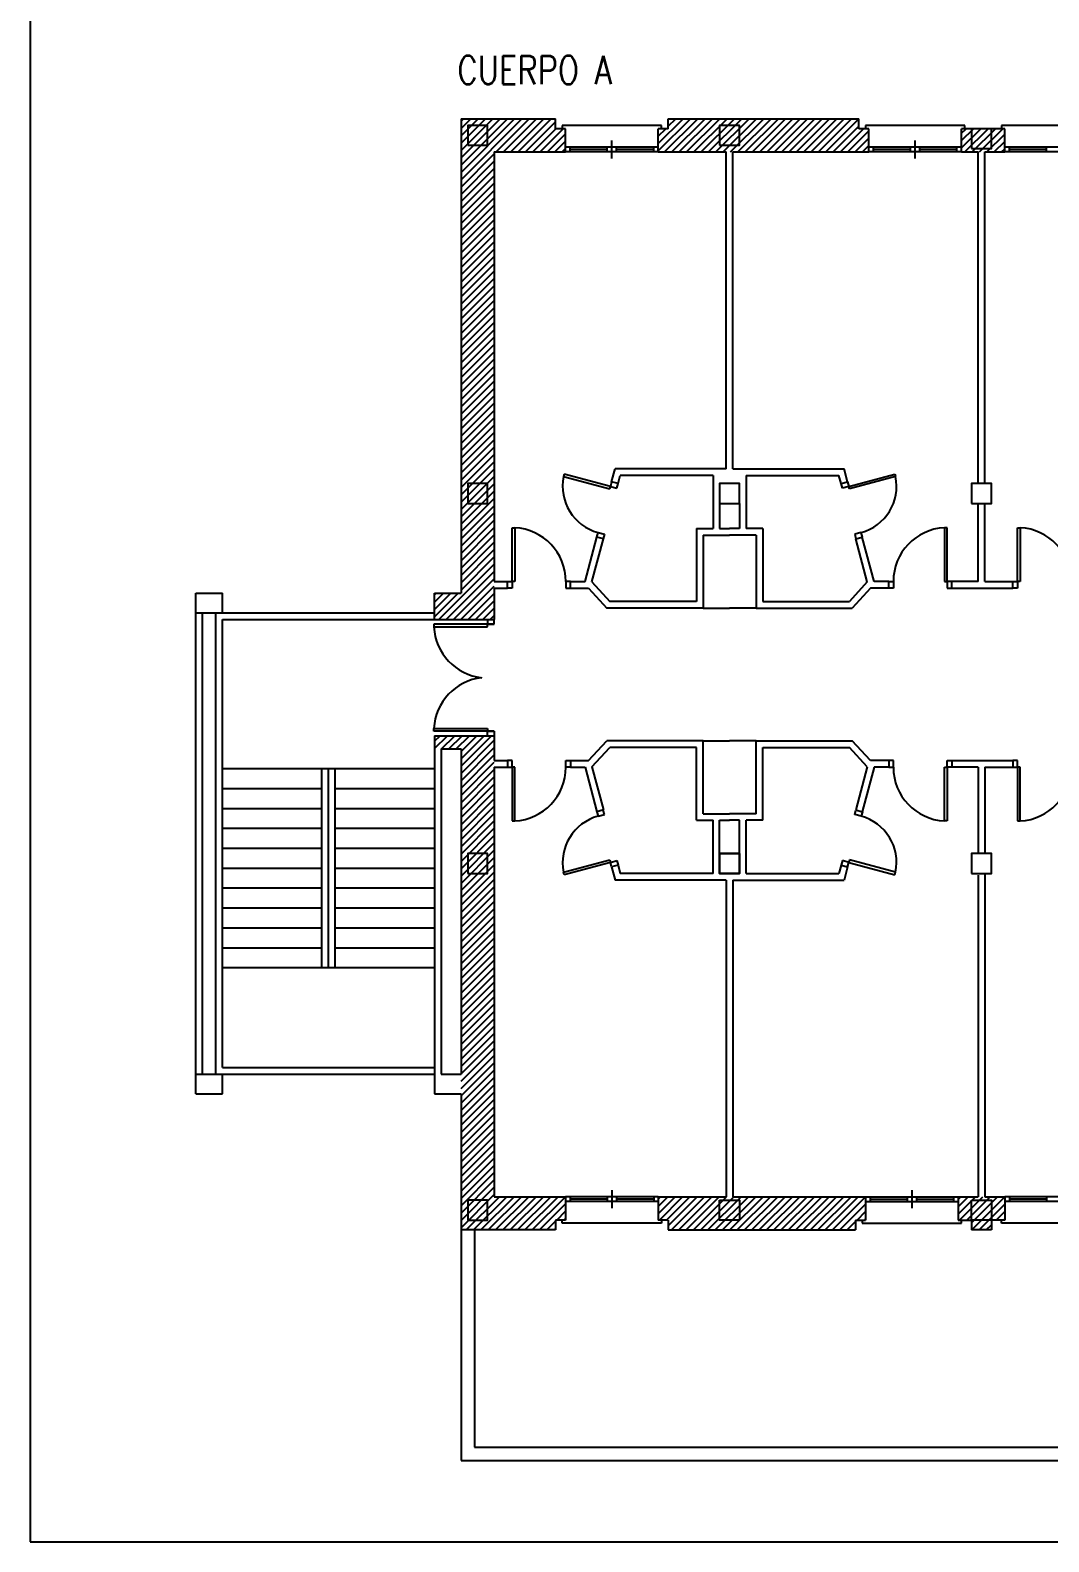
# Model space of a CAD drawing. Extents: x 0 to 420, y 0 to 297.
# Drawn here: x 0 to 61.5, y 0 to 91.1 of the extents above; entities that cross this region are included whole.
import ezdxf

# ---------------------------------------------------------------- set-up
doc = ezdxf.new("R2010")
doc.units = 0
doc.header["$LTSCALE"] = 0.8
doc.header["$MEASUREMENT"] = 0
doc.layers.get('0').update_dxf_attribs({"linetype": 'CONTINUOUS'})
doc.layers.add('PLANTA-EDIFICIO', color=7, linetype='CONTINUOUS')
doc.layers.add('USO-EDIFICIO', color=7, linetype='CONTINUOUS')
doc.styles.add('ROMANS', font='ROMANS.shx', dxfattribs={"width": 0.8, "height": 1.7})

# ---------------------------------------------------------------- blocks, each defined once
blk = doc.blocks.new('*X12')
at = {"color": 0}
for p, q in [((26, 82.127), (29.673, 85.8)), ((26, 82.569), (29.231, 85.8)), ((26, 83.01), (28.79, 85.8)), ((26, 83.452), (28.348, 85.8)), ((26, 83.894), (27.906, 85.8)), ((26, 84.336), (27.464, 85.8)), ((26, 84.778), (27.022, 85.8)), ((26, 85.22), (26.58, 85.8)), ((26, 85.662), (26.138, 85.8)), ((28.115, 83.8), (30.115, 85.8)), ((28.557, 83.8), (30.557, 85.8)), ((28.999, 83.8), (30.999, 85.8)), ((29.441, 83.8), (31.441, 85.8)), ((37.9, 83.862), (39.838, 85.8)), ((37.9, 84.304), (39.396, 85.8)), ((38.28, 83.8), (40.28, 85.8)), ((38.5, 85.346), (38.954, 85.8)), ((38.5, 85.788), (38.512, 85.8)), ((38.722, 83.8), (40.722, 85.8)), ((39.164, 83.8), (41.164, 85.8)), ((39.606, 83.8), (41.606, 85.8)), ((40.048, 83.8), (42.048, 85.8)), ((40.49, 83.8), (42.49, 85.8)), ((40.932, 83.8), (42.932, 85.8)), ((41.374, 83.8), (43.374, 85.8)), ((41.816, 83.8), (43.816, 85.8)), ((42.257, 83.8), (44.257, 85.8)), ((42.699, 83.8), (44.699, 85.8)), ((43.141, 83.8), (45.141, 85.8)), ((43.583, 83.8), (45.583, 85.8)), ((44.025, 83.8), (46.025, 85.8)), ((44.467, 83.8), (46.467, 85.8)), ((44.909, 83.8), (46.909, 85.8)), ((45.351, 83.8), (47.351, 85.8)), ((45.793, 83.8), (47.793, 85.8)), ((46.235, 83.8), (48.235, 85.8)), ((46.677, 83.8), (48.677, 85.8)), ((47.119, 83.8), (49.119, 85.8)), ((47.561, 83.8), (49.561, 85.8)), ((48.003, 83.8), (50, 85.797)), ((29.883, 83.8), (31.7, 85.617)), ((30.325, 83.8), (31.725, 85.2)), ((30.767, 83.8), (32.167, 85.2)), ((31.209, 83.8), (32.3, 84.891)), ((37.9, 84.746), (38.354, 85.2)), ((37.9, 85.188), (37.912, 85.2)), ((48.445, 83.8), (50, 85.355)), ((48.887, 83.8), (50.287, 85.2)), ((49.329, 83.8), (50.6, 85.071)), ((56.2, 84.042), (57.358, 85.2)), ((56.2, 84.484), (56.916, 85.2)), ((56.2, 84.926), (56.474, 85.2)), ((56.4, 83.8), (57.8, 85.2)), ((56.842, 83.8), (58.242, 85.2)), ((57.283, 83.8), (58.683, 85.2)), ((57.725, 83.8), (58.8, 84.875)), ((31.651, 83.8), (32.3, 84.449)), ((32.093, 83.8), (32.3, 84.007)), ((49.77, 83.8), (50.6, 84.63)), ((50.212, 83.8), (50.6, 84.188)), ((58.167, 83.8), (58.8, 84.433)), ((58.609, 83.8), (58.8, 83.991)), ((26, 81.685), (28, 83.685)), ((26, 81.243), (28, 83.243)), ((26, 80.801), (28, 82.801)), ((26, 80.359), (28, 82.359)), ((26, 79.917), (28, 81.917)), ((26, 79.475), (28, 81.475)), ((26, 79.033), (28, 81.033)), ((26, 78.591), (28, 80.591)), ((26, 78.149), (28, 80.149)), ((26, 77.707), (28, 79.707)), ((26, 77.265), (28, 79.265)), ((26, 76.823), (28, 78.823)), ((26, 76.381), (28, 78.381)), ((26, 75.939), (28, 77.939)), ((26, 75.497), (28, 77.497)), ((26, 75.056), (28, 77.056)), ((26, 74.614), (28, 76.614)), ((26, 74.172), (28, 76.172)), ((26, 73.73), (28, 75.73)), ((26, 73.288), (28, 75.288)), ((26, 72.846), (28, 74.846)), ((26, 72.404), (28, 74.404)), ((26, 71.962), (28, 73.962)), ((26, 71.52), (28, 73.52)), ((26, 71.078), (28, 73.078)), ((26, 70.636), (28, 72.636)), ((26, 70.194), (28, 72.194)), ((26, 69.752), (28, 71.752)), ((26, 69.31), (28, 71.31)), ((26, 68.868), (28, 70.868)), ((26, 68.426), (28, 70.426)), ((26, 67.984), (28, 69.984)), ((26, 67.543), (28, 69.543)), ((26, 67.101), (28, 69.101)), ((26, 66.659), (28, 68.659)), ((26, 66.217), (28, 68.217)), ((26, 65.775), (28, 67.775)), ((26, 65.333), (28, 67.333)), ((26, 64.891), (28, 66.891)), ((26, 64.449), (28, 66.449)), ((26, 64.007), (28, 66.007)), ((26, 63.565), (28, 65.565)), ((26, 63.123), (28, 65.123)), ((26, 62.681), (28, 64.681)), ((26, 62.239), (28, 64.239)), ((26, 61.797), (28, 63.797)), ((26, 61.355), (28, 63.355)), ((26, 60.913), (28, 62.913)), ((26, 60.471), (28, 62.471)), ((26, 60.03), (28, 62.03)), ((26, 59.588), (28, 61.588)), ((26, 59.146), (28, 61.146)), ((26, 58.704), (28, 60.704)), ((26, 58.262), (28, 60.262)), ((26, 57.82), (28, 59.82)), ((26, 57.378), (28, 59.378)), ((24.664, 55.6), (28, 58.936)), ((25.106, 55.6), (28, 58.494)), ((25.548, 55.6), (28, 58.052)), ((25.99, 55.6), (28, 57.61)), ((24.4, 55.778), (25.822, 57.2)), ((24.4, 56.22), (25.38, 57.2)), ((24.4, 56.662), (24.938, 57.2)), ((24.4, 57.104), (24.496, 57.2)), ((26.432, 55.6), (28, 57.168)), ((26.874, 55.6), (28, 56.726)), ((27.316, 55.6), (28, 56.284)), ((27.758, 55.6), (28, 55.842)), ((24.4, 47.823), (25.177, 48.6)), ((24.4, 48.265), (24.735, 48.6)), ((24.819, 47.8), (25.619, 48.6)), ((25.261, 47.8), (26.061, 48.6)), ((25.703, 47.8), (26.503, 48.6)), ((26, 46.771), (27.829, 48.6)), ((26, 47.213), (27.387, 48.6)), ((26, 47.655), (26.945, 48.6)), ((26, 46.329), (28, 48.329)), ((26, 45.887), (28, 47.887)), ((26, 45.445), (28, 47.445)), ((26, 45.003), (28, 47.003)), ((26, 44.562), (28, 46.562)), ((26, 44.12), (28, 46.12)), ((26, 43.678), (28, 45.678)), ((26, 43.236), (28, 45.236)), ((26, 42.794), (28, 44.794)), ((26, 42.352), (28, 44.352)), ((26, 41.91), (28, 43.91)), ((26, 41.468), (28, 43.468)), ((26, 41.026), (28, 43.026)), ((26, 40.584), (28, 42.584)), ((26, 40.142), (28, 42.142)), ((26, 39.7), (28, 41.7)), ((26, 39.258), (28, 41.258)), ((26, 38.816), (28, 40.816)), ((26, 38.374), (28, 40.374)), ((26, 37.932), (28, 39.932)), ((26, 37.49), (28, 39.49)), ((26, 37.049), (28, 39.049)), ((26, 36.607), (28, 38.607)), ((26, 36.165), (28, 38.165)), ((26, 35.723), (28, 37.723)), ((26, 35.281), (28, 37.281)), ((26, 34.839), (28, 36.839)), ((26, 34.397), (28, 36.397)), ((26, 33.955), (28, 35.955)), ((26, 33.513), (28, 35.513)), ((26, 33.071), (28, 35.071)), ((26, 32.629), (28, 34.629)), ((26, 32.187), (28, 34.187)), ((26, 31.745), (28, 33.745)), ((26, 31.303), (28, 33.303)), ((26, 30.861), (28, 32.861)), ((26, 30.419), (28, 32.419)), ((26, 29.977), (28, 31.977)), ((26, 29.536), (28, 31.536)), ((26, 29.094), (28, 31.094)), ((26, 28.652), (28, 30.652)), ((26, 28.21), (28, 30.21)), ((26, 27.768), (28, 29.768)), ((26, 27.326), (28, 29.326)), ((26, 26.884), (28, 28.884)), ((26, 26.442), (28, 28.442)), ((26, 26), (28, 28)), ((26, 25.558), (28, 27.558)), ((26, 25.116), (28, 27.116)), ((26, 24.674), (28, 26.674)), ((26, 24.232), (28, 26.232)), ((26, 23.79), (28, 25.79)), ((26, 23.348), (28, 25.348)), ((26, 22.906), (28, 24.906)), ((26, 22.464), (28, 24.464)), ((26, 22.023), (28, 24.023)), ((26, 21.581), (28, 23.581)), ((26, 21.139), (28, 23.139)), ((26, 20.697), (28, 22.697)), ((26, 20.255), (28, 22.255)), ((26, 19.813), (28, 21.813)), ((26, 19.371), (28, 21.371)), ((26, 18.929), (28, 20.929)), ((26.313, 18.8), (28.313, 20.8)), ((26.755, 18.8), (28.755, 20.8)), ((27.197, 18.8), (29.197, 20.8)), ((27.639, 18.8), (29.639, 20.8)), ((28.081, 18.8), (30.081, 20.8)), ((28.523, 18.8), (30.523, 20.8)), ((28.965, 18.8), (30.965, 20.8)), ((29.407, 18.8), (31.407, 20.8)), ((29.849, 18.8), (31.849, 20.8)), ((30.29, 18.8), (32.29, 20.8)), ((30.732, 18.8), (32.3, 20.368)), ((37.9, 19.78), (38.92, 20.8)), ((37.9, 20.222), (38.478, 20.8)), ((37.9, 20.664), (38.036, 20.8)), ((37.962, 19.4), (39.362, 20.8)), ((38.403, 19.4), (39.803, 20.8)), ((38.5, 19.055), (40.245, 20.8)), ((38.687, 18.8), (40.687, 20.8)), ((39.129, 18.8), (41.129, 20.8)), ((39.571, 18.8), (41.571, 20.8)), ((40.013, 18.8), (42.013, 20.8)), ((40.455, 18.8), (42.455, 20.8)), ((40.897, 18.8), (42.897, 20.8)), ((41.339, 18.8), (43.339, 20.8)), ((41.781, 18.8), (43.781, 20.8)), ((42.223, 18.8), (44.223, 20.8)), ((42.665, 18.8), (44.665, 20.8)), ((43.107, 18.8), (45.107, 20.8)), ((43.549, 18.8), (45.549, 20.8)), ((43.991, 18.8), (45.991, 20.8)), ((44.433, 18.8), (46.433, 20.8)), ((44.875, 18.8), (46.875, 20.8)), ((45.317, 18.8), (47.317, 20.8)), ((45.758, 18.8), (47.758, 20.8)), ((46.2, 18.8), (48.2, 20.8)), ((46.642, 18.8), (48.642, 20.8)), ((47.084, 18.8), (49.084, 20.8)), ((47.526, 18.8), (49.526, 20.8)), ((47.968, 18.8), (49.968, 20.8)), ((48.41, 18.8), (50.4, 20.79)), ((48.852, 18.8), (50.4, 20.348)), ((56, 19.761), (57.039, 20.8)), ((56, 20.203), (56.597, 20.8)), ((56, 20.645), (56.155, 20.8)), ((56.081, 19.4), (57.481, 20.8)), ((56.523, 19.4), (57.923, 20.8)), ((56.8, 19.235), (58.365, 20.8)), ((56.807, 18.8), (58.8, 20.793)), ((57.249, 18.8), (58.8, 20.351)), ((31.174, 18.8), (31.7, 19.326)), ((31.774, 19.4), (32.3, 19.926)), ((32.216, 19.4), (32.3, 19.484)), ((49.294, 18.8), (49.8, 19.306)), ((49.894, 19.4), (50.4, 19.906)), ((50.336, 19.4), (50.4, 19.464)), ((58.291, 19.4), (58.8, 19.909)), ((58.733, 19.4), (58.8, 19.467)), ((31.616, 18.8), (31.7, 18.884)), ((49.736, 18.8), (49.8, 18.864)), ((57.691, 18.8), (58, 19.109))]:
    blk.add_line(p, q, dxfattribs=at)

msp = doc.modelspace()

# ---------------------------------------------------------------- linework, layer by layer
for p, q in [((0, 297), (0, 0)), ((0, 0), (420, 0))]:
    msp.add_line(p, q)
at = {"layer": 'PLANTA-EDIFICIO'}
for p, q in [((26, 85.8), (26, 57.2)), ((26, 85.8), (31.7, 85.8)), ((31.7, 85.2), (31.7, 85.8)), ((38.5, 85.8), (50, 85.8)), ((38.5, 85.2), (38.5, 85.8)), ((50, 85.2), (50, 85.8)), ((32.3, 85.2), (31.7, 85.2)), ((38.1, 85.4), (32.1, 85.4)), ((32.1, 85.4), (32.1, 85.2)), ((32.3, 83.8), (32.3, 85.2)), ((37.9, 83.8), (37.9, 85.2)), ((38.5, 85.2), (37.9, 85.2)), ((38.1, 85.2), (38.1, 85.4)), ((50.6, 85.2), (50, 85.2)), ((56.4, 85.4), (50.4, 85.4)), ((50.4, 85.4), (50.4, 85.2)), ((50.6, 83.8), (50.6, 85.2)), ((56.8, 85.2), (56.2, 85.2)), ((56.2, 83.8), (56.2, 85.2)), ((56.4, 85.2), (56.4, 85.4)), ((58.8, 85.2), (58, 85.2)), ((58.6, 85.4), (58.6, 85.2)), ((64.6, 85.4), (58.6, 85.4)), ((58.8, 83.8), (58.8, 85.2)), ((37.9, 84.08), (32.3, 84.08)), ((32.58, 83.8), (32.58, 84.08)), ((34.82, 83.94), (32.58, 83.94)), ((34.82, 83.8), (34.82, 84.08)), ((35.1, 83.4), (35.1, 84.48)), ((35.1, 83.8), (35.1, 84.08)), ((35.38, 83.8), (35.38, 84.08)), ((37.62, 83.94), (35.38, 83.94)), ((37.62, 83.8), (37.62, 84.08)), ((37.9, 83.8), (37.9, 84.08)), ((56.2, 84.08), (50.6, 84.08)), ((50.88, 83.8), (50.88, 84.08)), ((53.12, 83.94), (50.88, 83.94)), ((53.12, 83.8), (53.12, 84.08)), ((53.4, 83.4), (53.4, 84.48)), ((53.4, 83.8), (53.4, 84.08)), ((53.68, 83.8), (53.68, 84.08)), ((55.92, 83.94), (53.68, 83.94)), ((55.92, 83.8), (55.92, 84.08)), ((56.2, 83.8), (56.2, 84.08)), ((64.4, 84.08), (58.8, 84.08)), ((59.08, 83.8), (59.08, 84.08)), ((61.32, 83.94), (59.08, 83.94)), ((61.32, 83.8), (61.32, 84.08)), ((28, 83.8), (28, 57.9)), ((28, 83.8), (32.3, 83.8)), ((37.9, 83.8), (32.3, 83.8)), ((37.9, 83.8), (42, 83.8)), ((37.9, 83.8), (42, 83.8)), ((42, 64.7), (42, 83.8)), ((42.4, 64.7), (42.4, 83.8)), ((42.4, 83.8), (50.6, 83.8)), ((43, 83.8), (50.1, 83.8)), ((50.5, 83.8), (50.6, 83.8)), ((56.2, 83.8), (50.6, 83.8)), ((56.2, 83.8), (57.2, 83.8)), ((57.2, 63.8), (57.2, 83.8)), ((57.6, 63.8), (57.6, 83.8)), ((57.6, 83.8), (58.8, 83.8)), ((64.4, 83.8), (58.8, 83.8)), ((32.227, 64.38), (32.185, 64.226)), ((32.185, 64.226), (34.967, 63.48)), ((35.009, 63.635), (32.227, 64.38)), ((35.081, 63.905), (35.009, 63.635)), ((35.081, 63.905), (35.292, 64.7)), ((35.468, 63.801), (35.081, 63.905)), ((42, 64.7), (35.292, 64.7)), ((35.395, 63.531), (35.468, 63.801)), ((35.468, 63.801), (35.6, 64.3)), ((41.2, 64.3), (35.6, 64.3)), ((41.2, 64.3), (41.2, 61.1)), ((42.4, 64.7), (49.108, 64.7)), ((43.2, 64.3), (43.2, 61.1)), ((43.2, 64.3), (48.8, 64.3)), ((48.932, 63.801), (48.8, 64.3)), ((48.932, 63.801), (49.319, 63.905)), ((49.005, 63.531), (48.932, 63.801)), ((49.319, 63.905), (49.108, 64.7)), ((49.319, 63.905), (49.391, 63.635)), ((49.391, 63.635), (52.173, 64.38)), ((52.215, 64.226), (49.433, 63.48)), ((52.173, 64.38), (52.215, 64.226)), ((34.967, 63.48), (35.009, 63.635)), ((35.009, 63.635), (35.395, 63.531)), ((49.391, 63.635), (49.005, 63.531)), ((49.433, 63.48), (49.391, 63.635)), ((41.6, 62.6), (41.6, 61.1)), ((42.8, 62.6), (42.8, 61.1)), ((57.2, 57.9), (57.2, 62.6)), ((57.6, 57.9), (57.6, 62.6)), ((29.08, 57.9), (29.08, 61.14)), ((29.08, 61.14), (29.24, 61.14)), ((29.24, 61.14), (29.24, 57.9)), ((40.2, 61.1), (41.2, 61.1)), ((40.2, 61.1), (40.2, 56.7)), ((41.6, 61.1), (42.2, 61.1)), ((42.8, 61.1), (42.2, 61.1)), ((44.2, 61.1), (43.2, 61.1)), ((44.2, 61.1), (44.2, 56.7)), ((55.16, 61.14), (55.16, 57.9)), ((55.32, 61.14), (55.16, 61.14)), ((55.32, 57.9), (55.32, 61.14)), ((59.58, 61.14), (59.74, 61.14)), ((59.58, 57.9), (59.58, 61.14)), ((59.74, 61.14), (59.74, 57.9)), ((33.486, 57.9), (34.198, 60.58)), ((33.893, 57.873), (34.584, 60.477)), ((34.19, 60.582), (34.263, 60.853)), ((34.584, 60.477), (34.198, 60.58)), ((34.263, 60.853), (34.649, 60.749)), ((34.649, 60.749), (34.577, 60.479)), ((40.6, 60.7), (42.2, 60.7)), ((40.6, 60.7), (40.6, 56.3)), ((43.8, 60.7), (42.2, 60.7)), ((43.8, 60.7), (43.8, 56.3)), ((50.137, 60.853), (49.751, 60.749)), ((49.751, 60.749), (49.823, 60.479)), ((49.816, 60.477), (50.202, 60.58)), ((50.507, 57.873), (49.816, 60.477)), ((50.21, 60.582), (50.137, 60.853)), ((50.914, 57.9), (50.202, 60.58)), ((28, 57.9), (28.8, 57.9)), ((28, 57.5), (28, 55.6)), ((28, 57.5), (28.8, 57.5)), ((28.8, 57.5), (28.8, 57.9)), ((28.8, 57.9), (29.08, 57.9)), ((29.08, 57.5), (28.8, 57.5)), ((29.24, 57.9), (29.08, 57.9)), ((29.08, 57.9), (29.08, 57.5)), ((32.6, 57.9), (32.32, 57.9)), ((32.32, 57.9), (32.32, 57.5)), ((32.32, 57.5), (32.6, 57.5)), ((32.6, 57.5), (32.6, 57.9)), ((32.6, 57.9), (33.486, 57.9)), ((32.6, 57.5), (33.692, 57.5)), ((33.692, 57.5), (34.8, 56.3)), ((33.893, 57.873), (34.975, 56.7)), ((50.507, 57.873), (49.425, 56.7)), ((50.708, 57.5), (49.6, 56.3)), ((51.8, 57.5), (50.708, 57.5)), ((51.8, 57.9), (50.914, 57.9)), ((51.8, 57.5), (51.8, 57.9)), ((51.8, 57.9), (52.08, 57.9)), ((52.08, 57.5), (51.8, 57.5)), ((52.08, 57.9), (52.08, 57.5)), ((55.16, 57.9), (55.32, 57.9)), ((55.32, 57.9), (55.32, 57.5)), ((55.6, 57.9), (55.32, 57.9)), ((55.32, 57.5), (55.6, 57.5)), ((55.6, 57.5), (55.6, 57.9)), ((57.2, 57.9), (55.6, 57.9)), ((55.6, 57.5), (59.3, 57.5)), ((57.6, 57.9), (59.3, 57.9)), ((59.3, 57.5), (59.3, 57.9)), ((59.3, 57.9), (59.58, 57.9)), ((59.58, 57.5), (59.3, 57.5)), ((59.58, 57.9), (59.58, 57.5)), ((59.74, 57.9), (59.58, 57.9)), ((10, 56), (10, 57.2)), ((10, 57.2), (11.6, 57.2)), ((11.6, 56), (11.6, 57.2)), ((24.4, 55.6), (24.4, 57.2)), ((24.4, 57.2), (26, 57.2)), ((40.2, 56.7), (34.975, 56.7)), ((44.2, 56.7), (49.425, 56.7)), ((10, 56), (11.6, 56)), ((10, 28.2), (10, 56)), ((10.4, 28.2), (10.4, 56)), ((11.2, 28.2), (11.2, 56)), ((11.6, 56), (24.4, 56)), ((11.6, 28.6), (11.6, 55.6)), ((11.6, 55.6), (24.4, 55.6)), ((24.4, 55.6), (28, 55.6)), ((27.6, 55.6), (27.6, 55.32)), ((28, 55.32), (28, 55.6)), ((40.6, 56.3), (34.8, 56.3)), ((40.6, 56.3), (42.2, 56.3)), ((43.8, 56.3), (42.2, 56.3)), ((43.8, 56.3), (49.6, 56.3)), ((24.36, 55.32), (24.36, 55.16)), ((27.6, 55.32), (24.36, 55.32)), ((24.36, 55.16), (27.6, 55.16)), ((28, 55.32), (27.6, 55.32)), ((27.6, 55.32), (28, 55.32)), ((27.6, 55.16), (27.6, 55.32)), ((24.36, 48.88), (24.36, 49.04)), ((24.36, 49.04), (27.6, 49.04)), ((27.6, 48.88), (24.36, 48.88)), ((24.4, 48.6), (28, 48.6)), ((24.4, 48.6), (24.4, 27)), ((27.6, 49.04), (27.6, 48.88)), ((28, 48.88), (27.6, 48.88)), ((27.6, 48.6), (27.6, 48.88)), ((27.6, 48.88), (28, 48.88)), ((28, 48.88), (28, 48.6)), ((28, 48.6), (28, 47.1)), ((24.8, 47.8), (26, 47.8)), ((24.8, 47.8), (24.8, 28.2)), ((26, 47.8), (26, 28.2)), ((33.692, 47.1), (34.8, 48.3)), ((33.893, 46.727), (34.975, 47.9)), ((40.6, 48.3), (34.8, 48.3)), ((40.2, 47.9), (34.975, 47.9)), ((40.2, 43.5), (40.2, 47.9)), ((40.6, 43.9), (40.6, 48.3)), ((40.6, 48.3), (42.2, 48.3)), ((43.8, 48.3), (42.2, 48.3)), ((43.8, 48.3), (49.6, 48.3)), ((43.8, 43.9), (43.8, 48.3)), ((44.2, 47.9), (49.425, 47.9)), ((44.2, 43.5), (44.2, 47.9)), ((50.507, 46.727), (49.425, 47.9)), ((50.708, 47.1), (49.6, 48.3)), ((17.6, 46.6), (11.6, 46.6)), ((17.6, 34.6), (17.6, 46.6)), ((18.4, 46.6), (17.6, 46.6)), ((18, 34.6), (18, 46.6)), ((24.4, 46.6), (18.4, 46.6)), ((18.4, 34.6), (18.4, 46.6)), ((28, 47.1), (28.8, 47.1)), ((28, 46.7), (28, 20.8)), ((28, 46.7), (28.8, 46.7)), ((28.8, 47.1), (28.8, 46.7)), ((29.08, 47.1), (28.8, 47.1)), ((28.8, 46.7), (29.08, 46.7)), ((29.08, 46.7), (29.08, 47.1)), ((29.24, 46.7), (29.08, 46.7)), ((29.08, 46.7), (29.08, 43.46)), ((29.24, 43.46), (29.24, 46.7)), ((32.32, 46.7), (32.32, 47.1)), ((32.32, 47.1), (32.6, 47.1)), ((32.6, 46.7), (32.32, 46.7)), ((32.6, 47.1), (33.692, 47.1)), ((32.6, 47.1), (32.6, 46.7)), ((32.6, 46.7), (33.486, 46.7)), ((33.486, 46.7), (34.198, 44.02)), ((33.893, 46.727), (34.584, 44.123)), ((50.507, 46.727), (49.816, 44.123)), ((50.914, 46.7), (50.202, 44.02)), ((51.8, 47.1), (50.708, 47.1)), ((51.8, 46.7), (50.914, 46.7)), ((51.8, 47.1), (51.8, 46.7)), ((52.08, 47.1), (51.8, 47.1)), ((51.8, 46.7), (52.08, 46.7)), ((52.08, 46.7), (52.08, 47.1)), ((55.16, 43.46), (55.16, 46.7)), ((55.16, 46.7), (55.32, 46.7)), ((55.32, 47.1), (55.6, 47.1)), ((55.32, 46.7), (55.32, 47.1)), ((55.6, 46.7), (55.32, 46.7)), ((55.32, 46.7), (55.32, 43.46)), ((55.6, 47.1), (59.3, 47.1)), ((55.6, 47.1), (55.6, 46.7)), ((57.2, 46.7), (55.6, 46.7)), ((57.2, 46.7), (57.2, 41.5)), ((57.6, 46.7), (57.6, 41.5)), ((57.6, 46.7), (59.3, 46.7)), ((59.3, 47.1), (59.3, 46.7)), ((59.58, 47.1), (59.3, 47.1)), ((59.3, 46.7), (59.58, 46.7)), ((59.58, 46.7), (59.58, 47.1)), ((59.58, 46.7), (59.58, 43.46)), ((59.74, 46.7), (59.58, 46.7)), ((59.74, 43.46), (59.74, 46.7)), ((17.6, 45.4), (11.6, 45.4)), ((24.4, 45.4), (18.4, 45.4)), ((17.6, 44.2), (11.6, 44.2)), ((24.4, 44.2), (18.4, 44.2)), ((34.19, 44.018), (34.263, 43.747)), ((34.584, 44.123), (34.198, 44.02)), ((34.263, 43.747), (34.649, 43.851)), ((34.649, 43.851), (34.577, 44.121)), ((40.6, 43.9), (42.2, 43.9)), ((43.8, 43.9), (42.2, 43.9)), ((49.751, 43.851), (49.823, 44.121)), ((50.137, 43.747), (49.751, 43.851)), ((49.816, 44.123), (50.202, 44.02)), ((50.21, 44.018), (50.137, 43.747)), ((17.6, 43), (11.6, 43)), ((24.4, 43), (18.4, 43)), ((29.08, 43.46), (29.24, 43.46)), ((40.2, 43.5), (41.2, 43.5)), ((41.2, 40.3), (41.2, 43.5)), ((41.6, 43.5), (42.2, 43.5)), ((41.6, 41.5), (41.6, 43.5)), ((42.8, 43.5), (42.2, 43.5)), ((42.8, 41.5), (42.8, 43.5)), ((44.2, 43.5), (43.2, 43.5)), ((43.2, 40.3), (43.2, 43.5)), ((55.32, 43.46), (55.16, 43.46)), ((59.58, 43.46), (59.74, 43.46)), ((17.6, 41.8), (11.6, 41.8)), ((24.4, 41.8), (18.4, 41.8)), ((32.185, 40.374), (34.967, 41.12)), ((34.967, 41.12), (35.009, 40.965)), ((35.009, 40.965), (35.395, 41.069)), ((35.395, 41.069), (35.468, 40.799)), ((49.005, 41.069), (48.932, 40.799)), ((49.391, 40.965), (49.005, 41.069)), ((49.433, 41.12), (49.391, 40.965)), ((52.215, 40.374), (49.433, 41.12)), ((17.6, 40.6), (11.6, 40.6)), ((24.4, 40.6), (18.4, 40.6)), ((32.227, 40.22), (32.185, 40.374)), ((35.009, 40.965), (32.227, 40.22)), ((35.081, 40.695), (35.009, 40.965)), ((35.468, 40.799), (35.081, 40.695)), ((35.081, 40.695), (35.292, 39.9)), ((35.468, 40.799), (35.6, 40.3)), ((41.2, 40.3), (35.6, 40.3)), ((43.2, 40.3), (48.8, 40.3)), ((48.932, 40.799), (48.8, 40.3)), ((48.932, 40.799), (49.319, 40.695)), ((49.319, 40.695), (49.108, 39.9)), ((49.319, 40.695), (49.391, 40.965)), ((49.391, 40.965), (52.173, 40.22)), ((52.173, 40.22), (52.215, 40.374)), ((57.2, 40.2), (57.2, 20.8)), ((57.6, 40.3), (57.6, 20.8)), ((17.6, 39.4), (11.6, 39.4)), ((24.4, 39.4), (18.4, 39.4)), ((42, 39.9), (35.292, 39.9)), ((42, 39.9), (42, 20.8)), ((42.4, 39.9), (42.4, 20.8)), ((42.4, 39.9), (49.108, 39.9)), ((17.6, 38.2), (11.6, 38.2)), ((24.4, 38.2), (18.4, 38.2)), ((17.6, 37), (11.6, 37)), ((24.4, 37), (18.4, 37)), ((17.6, 35.8), (11.6, 35.8)), ((24.4, 35.8), (18.4, 35.8)), ((17.6, 34.6), (11.6, 34.6)), ((18.4, 34.6), (17.6, 34.6)), ((24.4, 34.6), (18.4, 34.6)), ((11.6, 28.6), (24.4, 28.6)), ((10, 27), (10, 28.2)), ((10, 28.2), (11.6, 28.2)), ((11.6, 27), (11.6, 28.2)), ((11.6, 28.2), (24.4, 28.2)), ((24.8, 28.2), (26, 28.2)), ((10, 27), (11.6, 27)), ((24.4, 27), (26, 27)), ((26, 27), (26, 18.8)), ((35.1, 21.2), (35.1, 20.12)), ((53.2, 21.2), (53.2, 20.12)), ((28, 20.8), (32.3, 20.8)), ((32.3, 20.8), (32.3, 19.4)), ((37.9, 20.8), (32.3, 20.8)), ((37.9, 20.52), (32.3, 20.52)), ((32.58, 20.8), (32.58, 20.52)), ((34.82, 20.66), (32.58, 20.66)), ((34.82, 20.8), (34.82, 20.52)), ((35.1, 20.8), (35.1, 20.52)), ((35.38, 20.8), (35.38, 20.52)), ((37.62, 20.66), (35.38, 20.66)), ((37.62, 20.8), (37.62, 20.52)), ((37.9, 20.8), (42, 20.8)), ((37.9, 20.8), (37.9, 19.4)), ((37.9, 20.8), (37.9, 20.52)), ((42.4, 20.8), (57.2, 20.8)), ((50.4, 20.8), (50.4, 19.4)), ((50.4, 20.8), (50.4, 20.52)), ((50.4, 20.8), (56, 20.8)), ((50.4, 20.52), (56, 20.52)), ((50.68, 20.8), (50.68, 20.52)), ((50.68, 20.66), (52.92, 20.66)), ((52.92, 20.8), (52.92, 20.52)), ((53.2, 20.8), (53.2, 20.52)), ((53.48, 20.8), (53.48, 20.52)), ((53.48, 20.66), (55.72, 20.66)), ((55.72, 20.8), (55.72, 20.52)), ((56, 20.8), (56, 19.4)), ((57.6, 20.8), (58.8, 20.8)), ((58.8, 20.8), (58.8, 19.4)), ((64.4, 20.8), (58.8, 20.8)), ((64.4, 20.52), (58.8, 20.52)), ((59.08, 20.8), (59.08, 20.52)), ((61.32, 20.66), (59.08, 20.66)), ((61.32, 20.8), (61.32, 20.52)), ((32.3, 19.4), (31.7, 19.4)), ((31.7, 19.4), (31.7, 18.8)), ((32.1, 19.2), (32.1, 19.4)), ((38.1, 19.2), (32.1, 19.2)), ((38.5, 19.4), (37.9, 19.4)), ((38.1, 19.4), (38.1, 19.2)), ((38.5, 19.4), (38.5, 18.8)), ((49.8, 19.4), (50.4, 19.4)), ((49.8, 19.4), (49.8, 18.8)), ((50.2, 19.4), (50.2, 19.2)), ((50.2, 19.2), (56.2, 19.2)), ((56, 19.4), (56.8, 19.4)), ((56.2, 19.2), (56.2, 19.4)), ((56.8, 19.4), (56.8, 18.8)), ((58, 19.4), (58, 18.8)), ((58.8, 19.4), (58, 19.4)), ((58.6, 19.2), (58.6, 19.4)), ((64.6, 19.2), (58.6, 19.2)), ((31.7, 18.8), (26, 18.8)), ((26, 18.8), (26, 4.9)), ((26.8, 18.8), (26.8, 5.7)), ((38.5, 18.8), (49.8, 18.8)), ((58, 18.8), (56.8, 18.8)), ((26.8, 5.7), (72.9, 5.7)), ((26, 4.9), (73.7, 4.9))]:
    msp.add_line(p, q, dxfattribs=at)
for points in [[(26.4, 84.2), (27.6, 84.2), (27.6, 85.4), (26.4, 85.4)], [(41.6, 84.2), (42.8, 84.2), (42.8, 85.4), (41.6, 85.4)], [(56.8, 84), (58, 84), (58, 85.2), (56.8, 85.2)], [(26.4, 62.6), (27.6, 62.6), (27.6, 63.8), (26.4, 63.8)], [(41.6, 62.6), (42.8, 62.6), (42.8, 63.8), (41.6, 63.8)], [(56.8, 62.6), (58, 62.6), (58, 63.8), (56.8, 63.8)], [(26.4, 40.3), (27.6, 40.3), (27.6, 41.5), (26.4, 41.5)], [(42.8, 40.3), (41.6, 40.3), (41.6, 41.5), (42.8, 41.5)], [(41.6, 40.3), (42.8, 40.3), (42.8, 41.5), (41.6, 41.5)], [(56.8, 40.3), (58, 40.3), (58, 41.5), (56.8, 41.5)], [(26.4, 19.4), (27.6, 19.4), (27.6, 20.6), (26.4, 20.6)], [(41.6, 20.6), (42.8, 20.6), (42.8, 19.4), (41.6, 19.4)], [(56.8, 20.6), (58, 20.6), (58, 19.4), (56.8, 19.4)]]:
    msp.add_lwpolyline(points, close=True, dxfattribs=at)
for centre, radius, start, end in [((35.017, 63.643), 2.89, 168.37416, 254.88453), ((49.383, 63.643), 2.89, 285.11547, 11.62584), ((29.071, 57.895), 3.249, 0.08436, 87.01521), ((55.329, 57.895), 3.249, 92.98479, 179.91564), ((59.571, 57.895), 3.249, 0.08436, 87.01521), ((27.605, 55.329), 3.249, 182.98479, 263.63899), ((27.605, 48.871), 3.249, 96.36101, 177.01521), ((29.071, 46.705), 3.249, 272.98479, 359.91564), ((55.329, 46.705), 3.249, 180.08436, 267.01521), ((59.571, 46.705), 3.249, 272.98479, 359.91564), ((35.017, 40.957), 2.89, 105.11547, 191.62584), ((49.383, 40.957), 2.89, 348.37416, 74.88453)]:
    msp.add_arc(centre, radius, start, end, dxfattribs=at)

# ---------------------------------------------------------------- block references
at = {"layer": 'PLANTA-EDIFICIO', "color": 9}
msp.add_blockref('*X12', (0, 0), dxfattribs=at)

# ---------------------------------------------------------------- texts
at = {"layer": 'USO-EDIFICIO', "style": 'ROMANS', "width": 0.8}
msp.add_text('CUERPO A', height=1.7, dxfattribs=at).set_placement((25.774, 87.885))

doc.saveas('drawing.dxf')
